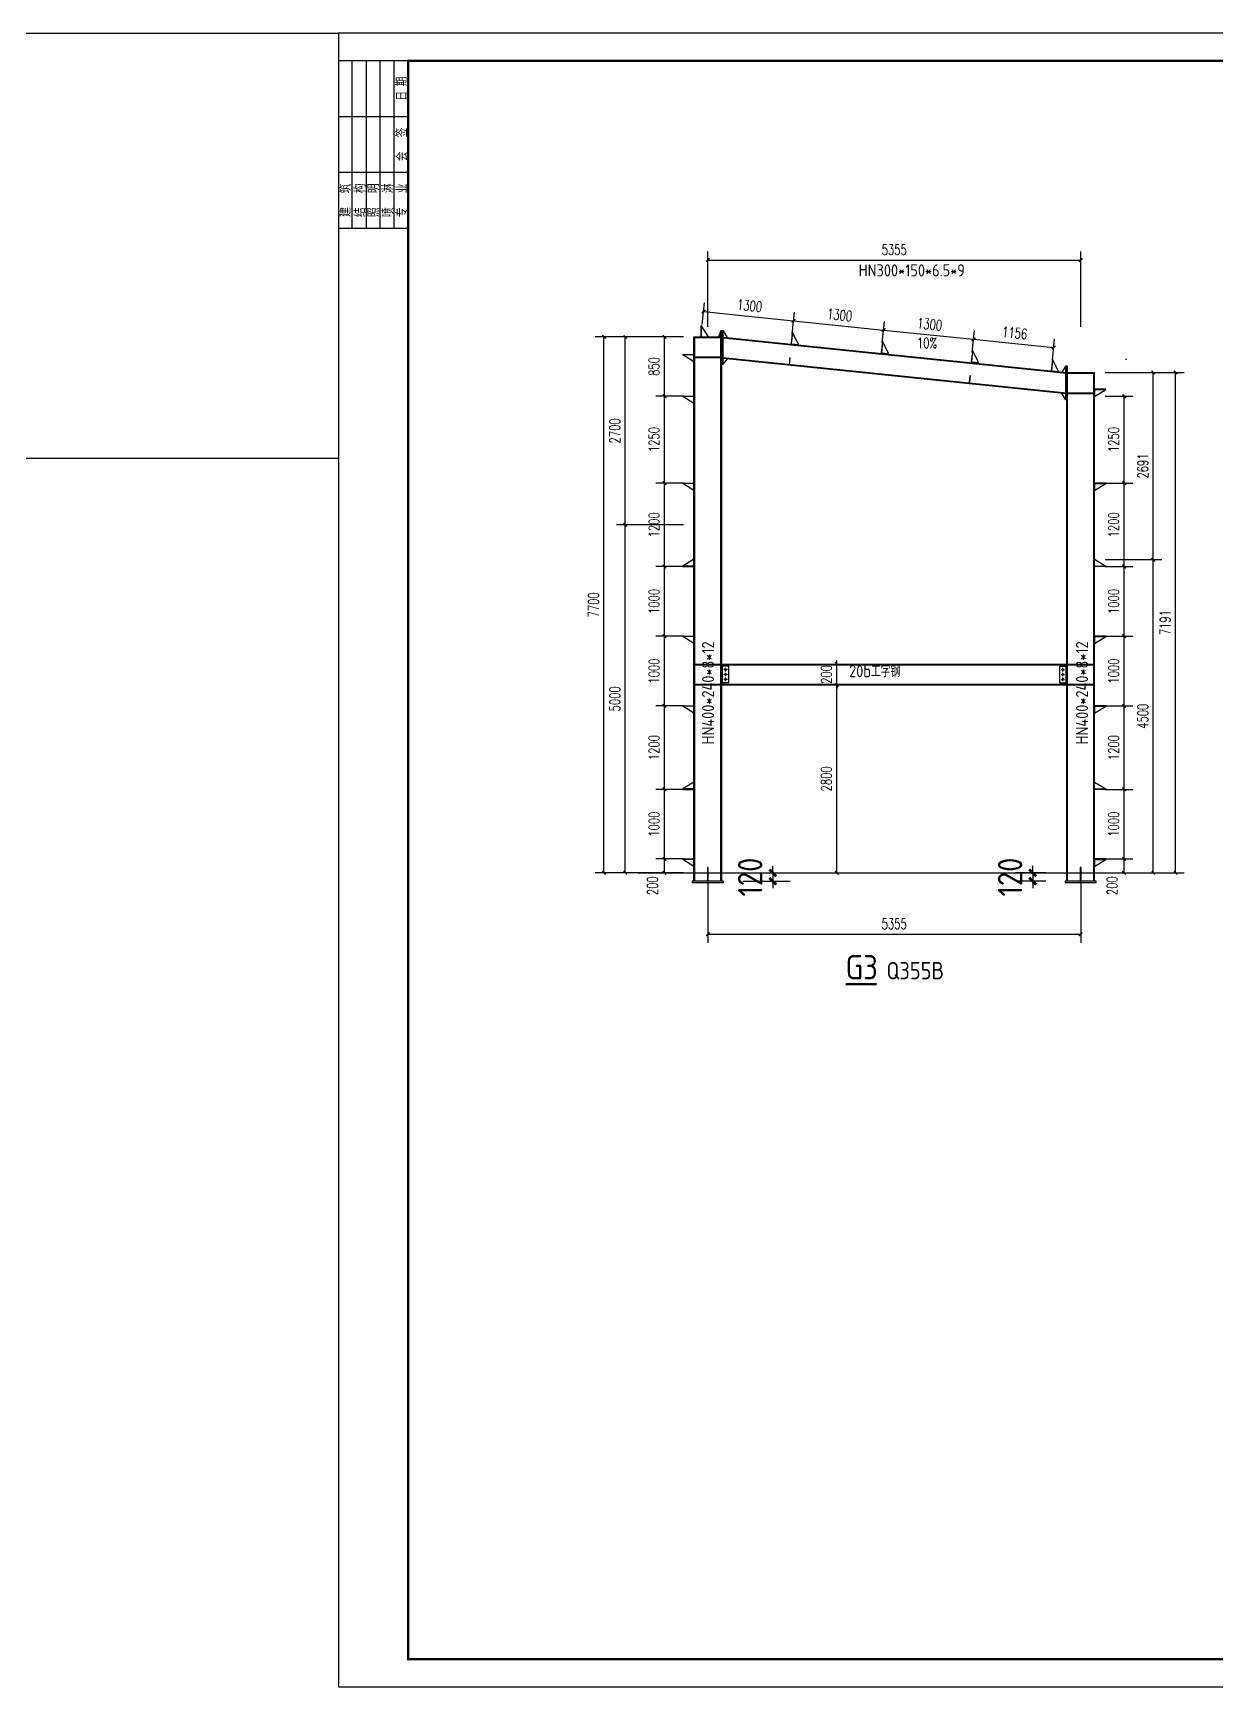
# Model space of a CAD drawing. Extents: x 1129386 to 1651949, y 463500 to 493200.
# Drawn here: x 1368552 to 1385544, y 469440 to 493200 of the extents above; entities that cross this region are included whole.
import ezdxf
from ezdxf.enums import TextEntityAlignment as Align

# ---------------------------------------------------------------- set-up
doc = ezdxf.new("R2010")
doc.units = 0
doc.header["$LTSCALE"] = 1000
doc.header["$MEASUREMENT"] = 0
for name, color, linetype in [('1', 7, 'Continuous'), ('8', 8, 'Continuous'), ('DIM_SYMB', 3, 'Continuous'), ('DOTE', 1, 'Continuous'), ('PUB_DIM', 3, 'Continuous'), ('PUB_TEXT', 7, 'Continuous')]:
    doc.layers.add(name, color=color, linetype=linetype)
doc.styles.add('_TCH_DIM', font='SIMPLEX', dxfattribs={"bigfont": 'GBCBIG'})
doc.styles.add('DIM_FONT', font='SIMPLEX', dxfattribs={"width": 0.7, "bigfont": 'GBCBIG'})
doc.styles.add('HZ', font='tssdeng.shx', dxfattribs={"width": 0.7, "bigfont": 'tssdchn.shx'})
doc.styles.get("Standard").update_dxf_attribs({"font": 'gbenor.shx', "bigfont": 'gbcbig.shx'})
doc.dimstyles.new('DIMN50', dxfattribs={"dimscale": 0.5, "dimtxt": 300, "dimasz": 100, "dimexe": 250, "dimexo": 300, "dimgap": 150, "dimtad": 1, "dimdec": 0, "dimzin": 0, "dimdsep": 46, "dimtxsty": 'DIM_FONT', "dimblk": 'ARCHTICK', "dimcen": 0.09, "dimclrt": 7, "dimazin": 2, "dimtfac": 1, "dimtdec": 0, "dimtix": 1, "dimtmove": 2, "dimatfit": 3, "dimldrblk": 'ARCHTICK', "dimfxl": 0, "dimtolj": 1, "dimtzin": 0, "dimarcsym": 0})
doc.dimstyles.get("Standard").update_dxf_attribs({"dimscale": 100, "dimtxt": 3.5, "dimasz": 1, "dimexe": 2.5, "dimexo": 3, "dimgap": 1.5, "dimtad": 1, "dimdec": 0, "dimzin": 0, "dimdsep": 46, "dimtxsty": 'Standard', "dimblk": 'ARCHTICK', "dimcen": 0.09, "dimadec": 0, "dimazin": 0, "dimtfac": 1, "dimtdec": 0, "dimtix": 1, "dimtmove": 2, "dimatfit": 3, "dimldrblk": 'ARCHTICK', "dimfxl": 0, "dimtolj": 1, "dimtzin": 0, "dimarcsym": 0})

# ---------------------------------------------------------------- blocks, each defined once
blk = doc.blocks.new('_ArchTick')
at = {"color": 0, "linetype": 'ByBlock', "const_width": 0.4}
blk.add_lwpolyline([(-0.5, -0.5), (0.5, 0.5)], dxfattribs=at)
blk = doc.blocks.new('*D190')
at = {"layer": 'Defpoints', "color": 0}
for p in [(1379690, 484135), (1380097, 484135), (1379690, 483835)]:
    blk.add_point(p, dxfattribs=at)
at = {"layer": 'PUB_DIM', "color": 0, "lineweight": -2}
for p, q in [((1379840, 484135), (1380222, 484135)), ((1380097, 484135), (1380097, 484185)), ((1380097, 483835), (1380097, 484135)), ((1379840, 483835), (1380222, 483835)), ((1380097, 483835), (1380097, 483785))]:
    blk.add_line(p, q, dxfattribs=at)
at = {"layer": 'PUB_DIM', "color": 0, "lineweight": -2, "xscale": 50, "yscale": 50, "zscale": 50}
for p, rotation in [((1380097, 484135), 270), ((1380097, 483835), 90)]:
    blk.add_blockref('_ArchTick', p, dxfattribs=dict(at, rotation=rotation))
at = {"layer": 'PUB_DIM', "color": 7, "insert": (1379947, 483985), "char_height": 150, "attachment_point": 5, "rotation": 90, "style": 'DIM_FONT'}
blk.add_mtext('\\A1;200', dxfattribs=at)
blk = doc.blocks.new('*D191')
at = {"layer": 'Defpoints', "color": 0}
for p in [(1379690, 483835), (1380097, 483835), (1379690, 481135)]:
    blk.add_point(p, dxfattribs=at)
at = {"layer": 'PUB_DIM', "color": 0, "lineweight": -2}
for p, q in [((1379840, 483835), (1380222, 483835)), ((1380097, 481135), (1380097, 483835)), ((1379840, 481135), (1380222, 481135))]:
    blk.add_line(p, q, dxfattribs=at)
at = {"layer": 'PUB_DIM', "color": 0, "lineweight": -2, "xscale": 50, "yscale": 50, "zscale": 50}
for p, rotation in [((1380097, 483835), 90), ((1380097, 481135), 270)]:
    blk.add_blockref('_ArchTick', p, dxfattribs=dict(at, rotation=rotation))
at = {"layer": 'PUB_DIM', "color": 7, "insert": (1379947, 482485), "char_height": 150, "attachment_point": 5, "rotation": 90, "style": 'DIM_FONT'}
blk.add_mtext('\\A1;2800', dxfattribs=at)
blk = doc.blocks.new('*D220')
at = {"layer": 'Defpoints', "color": 0}
for p in [(1383801, 481335), (1384225, 481335), (1383801, 481135)]:
    blk.add_point(p, dxfattribs=at)
at = {"layer": 'PUB_DIM', "color": 0, "lineweight": -2}
for p, q in [((1383951, 481335), (1384350, 481335)), ((1384225, 481135), (1384225, 481335)), ((1383951, 481135), (1384350, 481135))]:
    blk.add_line(p, q, dxfattribs=at)
at = {"layer": 'PUB_DIM', "color": 0, "lineweight": -2, "xscale": 50, "yscale": 50, "zscale": 50}
for p, rotation in [((1384225, 481335), 90), ((1384225, 481135), 270)]:
    blk.add_blockref('_ArchTick', p, dxfattribs=dict(at, rotation=rotation))
at = {"layer": 'PUB_DIM', "color": 7, "insert": (1384052, 480950), "char_height": 150, "attachment_point": 5, "rotation": 90, "style": 'DIM_FONT'}
blk.add_mtext('\\A1;200', dxfattribs=at)
blk = doc.blocks.new('*D221')
at = {"layer": 'Defpoints', "color": 0}
for p in [(1383801, 482335), (1384225, 482335), (1383801, 481335)]:
    blk.add_point(p, dxfattribs=at)
at = {"layer": 'PUB_DIM', "color": 0, "lineweight": -2}
for p, q in [((1383951, 482335), (1384350, 482335)), ((1384225, 481335), (1384225, 482335)), ((1383951, 481335), (1384350, 481335))]:
    blk.add_line(p, q, dxfattribs=at)
at = {"layer": 'PUB_DIM', "color": 0, "lineweight": -2, "xscale": 50, "yscale": 50, "zscale": 50}
for p, rotation in [((1384225, 482335), 90), ((1384225, 481335), 270)]:
    blk.add_blockref('_ArchTick', p, dxfattribs=dict(at, rotation=rotation))
at = {"layer": 'PUB_DIM', "color": 7, "insert": (1384075, 481835), "char_height": 150, "attachment_point": 5, "rotation": 90, "style": 'DIM_FONT'}
blk.add_mtext('\\A1;1000', dxfattribs=at)
blk = doc.blocks.new('*D222')
at = {"layer": 'Defpoints', "color": 0}
for p in [(1383801, 483535), (1384225, 483535), (1383801, 482335)]:
    blk.add_point(p, dxfattribs=at)
at = {"layer": 'PUB_DIM', "color": 0, "lineweight": -2}
for p, q in [((1383951, 483535), (1384350, 483535)), ((1384225, 482335), (1384225, 483535)), ((1383951, 482335), (1384350, 482335))]:
    blk.add_line(p, q, dxfattribs=at)
at = {"layer": 'PUB_DIM', "color": 0, "lineweight": -2, "xscale": 50, "yscale": 50, "zscale": 50}
for p, rotation in [((1384225, 483535), 90), ((1384225, 482335), 270)]:
    blk.add_blockref('_ArchTick', p, dxfattribs=dict(at, rotation=rotation))
at = {"layer": 'PUB_DIM', "color": 7, "insert": (1384075, 482935), "char_height": 150, "attachment_point": 5, "rotation": 90, "style": 'DIM_FONT'}
blk.add_mtext('\\A1;1200', dxfattribs=at)
blk = doc.blocks.new('*D223')
at = {"layer": 'Defpoints', "color": 0}
for p in [(1383801, 484535), (1384225, 484535), (1383801, 483535)]:
    blk.add_point(p, dxfattribs=at)
at = {"layer": 'PUB_DIM', "color": 0, "lineweight": -2}
for p, q in [((1383951, 484535), (1384350, 484535)), ((1384225, 483535), (1384225, 484535)), ((1383951, 483535), (1384350, 483535))]:
    blk.add_line(p, q, dxfattribs=at)
at = {"layer": 'PUB_DIM', "color": 0, "lineweight": -2, "xscale": 50, "yscale": 50, "zscale": 50}
for p, rotation in [((1384225, 484535), 90), ((1384225, 483535), 270)]:
    blk.add_blockref('_ArchTick', p, dxfattribs=dict(at, rotation=rotation))
at = {"layer": 'PUB_DIM', "color": 7, "insert": (1384075, 484035), "char_height": 150, "attachment_point": 5, "rotation": 90, "style": 'DIM_FONT'}
blk.add_mtext('\\A1;1000', dxfattribs=at)
blk = doc.blocks.new('*D224')
at = {"layer": 'Defpoints', "color": 0}
for p in [(1383801, 485535), (1384225, 485535), (1383801, 484535)]:
    blk.add_point(p, dxfattribs=at)
at = {"layer": 'PUB_DIM', "color": 0, "lineweight": -2}
for p, q in [((1383951, 485535), (1384350, 485535)), ((1384225, 484535), (1384225, 485535)), ((1383951, 484535), (1384350, 484535))]:
    blk.add_line(p, q, dxfattribs=at)
at = {"layer": 'PUB_DIM', "color": 0, "lineweight": -2, "xscale": 50, "yscale": 50, "zscale": 50}
for p, rotation in [((1384225, 485535), 90), ((1384225, 484535), 270)]:
    blk.add_blockref('_ArchTick', p, dxfattribs=dict(at, rotation=rotation))
at = {"layer": 'PUB_DIM', "color": 7, "insert": (1384075, 485035), "char_height": 150, "attachment_point": 5, "rotation": 90, "style": 'DIM_FONT'}
blk.add_mtext('\\A1;1000', dxfattribs=at)
blk = doc.blocks.new('*D225')
at = {"layer": 'Defpoints', "color": 0}
for p in [(1383801, 486735), (1384225, 486735), (1383801, 485535)]:
    blk.add_point(p, dxfattribs=at)
at = {"layer": 'PUB_DIM', "color": 0, "lineweight": -2}
for p, q in [((1383951, 486735), (1384350, 486735)), ((1384225, 485535), (1384225, 486735)), ((1383951, 485535), (1384350, 485535))]:
    blk.add_line(p, q, dxfattribs=at)
at = {"layer": 'PUB_DIM', "color": 0, "lineweight": -2, "xscale": 50, "yscale": 50, "zscale": 50}
for p, rotation in [((1384225, 486735), 90), ((1384225, 485535), 270)]:
    blk.add_blockref('_ArchTick', p, dxfattribs=dict(at, rotation=rotation))
at = {"layer": 'PUB_DIM', "color": 7, "insert": (1384075, 486135), "char_height": 150, "attachment_point": 5, "rotation": 90, "style": 'DIM_FONT'}
blk.add_mtext('\\A1;1200', dxfattribs=at)
blk = doc.blocks.new('*D226')
at = {"layer": 'Defpoints', "color": 0}
for p in [(1383801, 487985), (1384225, 487985), (1383801, 486735)]:
    blk.add_point(p, dxfattribs=at)
at = {"layer": 'PUB_DIM', "color": 0, "lineweight": -2}
for p, q in [((1383951, 487985), (1384350, 487985)), ((1384225, 486735), (1384225, 487985)), ((1383951, 486735), (1384350, 486735))]:
    blk.add_line(p, q, dxfattribs=at)
at = {"layer": 'PUB_DIM', "color": 0, "lineweight": -2, "xscale": 50, "yscale": 50, "zscale": 50}
for p, rotation in [((1384225, 487985), 90), ((1384225, 486735), 270)]:
    blk.add_blockref('_ArchTick', p, dxfattribs=dict(at, rotation=rotation))
at = {"layer": 'PUB_DIM', "color": 7, "insert": (1384075, 487360), "char_height": 150, "attachment_point": 5, "rotation": 90, "style": 'DIM_FONT'}
blk.add_mtext('\\A1;1250', dxfattribs=at)
blk = doc.blocks.new('*D227')
at = {"layer": 'Defpoints', "color": 0}
for p in [(1377622, 481335), (1378046, 481335), (1378046, 481135)]:
    blk.add_point(p, dxfattribs=at)
at = {"layer": 'PUB_DIM', "color": 0, "lineweight": -2}
for p, q in [((1377896, 481335), (1377497, 481335)), ((1377622, 481135), (1377622, 481335)), ((1377896, 481135), (1377497, 481135))]:
    blk.add_line(p, q, dxfattribs=at)
at = {"layer": 'PUB_DIM', "color": 0, "lineweight": -2, "xscale": 50, "yscale": 50, "zscale": 50}
for p, rotation in [((1377622, 481335), 90), ((1377622, 481135), 270)]:
    blk.add_blockref('_ArchTick', p, dxfattribs=dict(at, rotation=rotation))
at = {"layer": 'PUB_DIM', "color": 7, "insert": (1377450, 480950), "char_height": 150, "attachment_point": 5, "rotation": 90, "style": 'DIM_FONT'}
blk.add_mtext('\\A1;200', dxfattribs=at)
blk = doc.blocks.new('*D228')
at = {"layer": 'Defpoints', "color": 0}
for p in [(1377622, 482335), (1378046, 482335), (1378046, 481335)]:
    blk.add_point(p, dxfattribs=at)
at = {"layer": 'PUB_DIM', "color": 0, "lineweight": -2}
for p, q in [((1377896, 482335), (1377497, 482335)), ((1377622, 481335), (1377622, 482335)), ((1377896, 481335), (1377497, 481335))]:
    blk.add_line(p, q, dxfattribs=at)
at = {"layer": 'PUB_DIM', "color": 0, "lineweight": -2, "xscale": 50, "yscale": 50, "zscale": 50}
for p, rotation in [((1377622, 482335), 90), ((1377622, 481335), 270)]:
    blk.add_blockref('_ArchTick', p, dxfattribs=dict(at, rotation=rotation))
at = {"layer": 'PUB_DIM', "color": 7, "insert": (1377472, 481835), "char_height": 150, "attachment_point": 5, "rotation": 90, "style": 'DIM_FONT'}
blk.add_mtext('\\A1;1000', dxfattribs=at)
blk = doc.blocks.new('*D229')
at = {"layer": 'Defpoints', "color": 0}
for p in [(1377622, 483535), (1378046, 483535), (1378046, 482335)]:
    blk.add_point(p, dxfattribs=at)
at = {"layer": 'PUB_DIM', "color": 0, "lineweight": -2}
for p, q in [((1377896, 483535), (1377497, 483535)), ((1377622, 482335), (1377622, 483535)), ((1377896, 482335), (1377497, 482335))]:
    blk.add_line(p, q, dxfattribs=at)
at = {"layer": 'PUB_DIM', "color": 0, "lineweight": -2, "xscale": 50, "yscale": 50, "zscale": 50}
for p, rotation in [((1377622, 483535), 90), ((1377622, 482335), 270)]:
    blk.add_blockref('_ArchTick', p, dxfattribs=dict(at, rotation=rotation))
at = {"layer": 'PUB_DIM', "color": 7, "insert": (1377472, 482935), "char_height": 150, "attachment_point": 5, "rotation": 90, "style": 'DIM_FONT'}
blk.add_mtext('\\A1;1200', dxfattribs=at)
blk = doc.blocks.new('*D230')
at = {"layer": 'Defpoints', "color": 0}
for p in [(1377622, 484535), (1378046, 484535), (1378046, 483535)]:
    blk.add_point(p, dxfattribs=at)
at = {"layer": 'PUB_DIM', "color": 0, "lineweight": -2}
for p, q in [((1377896, 484535), (1377497, 484535)), ((1377622, 483535), (1377622, 484535)), ((1377896, 483535), (1377497, 483535))]:
    blk.add_line(p, q, dxfattribs=at)
at = {"layer": 'PUB_DIM', "color": 0, "lineweight": -2, "xscale": 50, "yscale": 50, "zscale": 50}
for p, rotation in [((1377622, 484535), 90), ((1377622, 483535), 270)]:
    blk.add_blockref('_ArchTick', p, dxfattribs=dict(at, rotation=rotation))
at = {"layer": 'PUB_DIM', "color": 7, "insert": (1377472, 484035), "char_height": 150, "attachment_point": 5, "rotation": 90, "style": 'DIM_FONT'}
blk.add_mtext('\\A1;1000', dxfattribs=at)
blk = doc.blocks.new('*D231')
at = {"layer": 'Defpoints', "color": 0}
for p in [(1377622, 485535), (1378046, 485535), (1378046, 484535)]:
    blk.add_point(p, dxfattribs=at)
at = {"layer": 'PUB_DIM', "color": 0, "lineweight": -2}
for p, q in [((1377896, 485535), (1377497, 485535)), ((1377622, 484535), (1377622, 485535)), ((1377896, 484535), (1377497, 484535))]:
    blk.add_line(p, q, dxfattribs=at)
at = {"layer": 'PUB_DIM', "color": 0, "lineweight": -2, "xscale": 50, "yscale": 50, "zscale": 50}
for p, rotation in [((1377622, 485535), 90), ((1377622, 484535), 270)]:
    blk.add_blockref('_ArchTick', p, dxfattribs=dict(at, rotation=rotation))
at = {"layer": 'PUB_DIM', "color": 7, "insert": (1377472, 485035), "char_height": 150, "attachment_point": 5, "rotation": 90, "style": 'DIM_FONT'}
blk.add_mtext('\\A1;1000', dxfattribs=at)
blk = doc.blocks.new('*D232')
at = {"layer": 'Defpoints', "color": 0}
for p in [(1377622, 486735), (1378046, 486735), (1378046, 485535)]:
    blk.add_point(p, dxfattribs=at)
at = {"layer": 'PUB_DIM', "color": 0, "lineweight": -2}
for p, q in [((1377896, 486735), (1377497, 486735)), ((1377622, 485535), (1377622, 486735)), ((1377896, 485535), (1377497, 485535))]:
    blk.add_line(p, q, dxfattribs=at)
at = {"layer": 'PUB_DIM', "color": 0, "lineweight": -2, "xscale": 50, "yscale": 50, "zscale": 50}
for p, rotation in [((1377622, 486735), 90), ((1377622, 485535), 270)]:
    blk.add_blockref('_ArchTick', p, dxfattribs=dict(at, rotation=rotation))
at = {"layer": 'PUB_DIM', "color": 7, "insert": (1377472, 486135), "char_height": 150, "attachment_point": 5, "rotation": 90, "style": 'DIM_FONT'}
blk.add_mtext('\\A1;1200', dxfattribs=at)
blk = doc.blocks.new('*D233')
at = {"layer": 'Defpoints', "color": 0}
for p in [(1377622, 487985), (1378046, 487985), (1378046, 486735)]:
    blk.add_point(p, dxfattribs=at)
at = {"layer": 'PUB_DIM', "color": 0, "lineweight": -2}
for p, q in [((1377896, 487985), (1377497, 487985)), ((1377622, 486735), (1377622, 487985)), ((1377896, 486735), (1377497, 486735))]:
    blk.add_line(p, q, dxfattribs=at)
at = {"layer": 'PUB_DIM', "color": 0, "lineweight": -2, "xscale": 50, "yscale": 50, "zscale": 50}
for p, rotation in [((1377622, 487985), 90), ((1377622, 486735), 270)]:
    blk.add_blockref('_ArchTick', p, dxfattribs=dict(at, rotation=rotation))
at = {"layer": 'PUB_DIM', "color": 7, "insert": (1377472, 487360), "char_height": 150, "attachment_point": 5, "rotation": 90, "style": 'DIM_FONT'}
blk.add_mtext('\\A1;1250', dxfattribs=at)
blk = doc.blocks.new('*D234')
at = {"layer": 'Defpoints', "color": 0}
for p in [(1377622, 488835), (1378046, 488835), (1378046, 487985)]:
    blk.add_point(p, dxfattribs=at)
at = {"layer": 'PUB_DIM', "color": 0, "lineweight": -2}
for p, q in [((1377896, 488835), (1377497, 488835)), ((1377622, 487985), (1377622, 488835)), ((1377896, 487985), (1377497, 487985))]:
    blk.add_line(p, q, dxfattribs=at)
at = {"layer": 'PUB_DIM', "color": 0, "lineweight": -2, "xscale": 50, "yscale": 50, "zscale": 50}
for p, rotation in [((1377622, 488835), 90), ((1377622, 487985), 270)]:
    blk.add_blockref('_ArchTick', p, dxfattribs=dict(at, rotation=rotation))
at = {"layer": 'PUB_DIM', "color": 7, "insert": (1377472, 488410), "char_height": 150, "attachment_point": 5, "rotation": 90, "style": 'DIM_FONT'}
blk.add_mtext('\\A1;850', dxfattribs=at)
blk = doc.blocks.new('*D235')
at = {"layer": 'Defpoints', "color": 0}
for p in [(1376753, 488835), (1378046, 488835), (1378046, 481135)]:
    blk.add_point(p, dxfattribs=at)
at = {"layer": 'PUB_DIM', "color": 0, "lineweight": -2}
for p, q in [((1377896, 488835), (1376628, 488835)), ((1376753, 481135), (1376753, 488835)), ((1377896, 481135), (1376628, 481135))]:
    blk.add_line(p, q, dxfattribs=at)
at = {"layer": 'PUB_DIM', "color": 0, "lineweight": -2, "xscale": 50, "yscale": 50, "zscale": 50}
for p, rotation in [((1376753, 488835), 90), ((1376753, 481135), 270)]:
    blk.add_blockref('_ArchTick', p, dxfattribs=dict(at, rotation=rotation))
at = {"layer": 'PUB_DIM', "color": 7, "insert": (1376603, 484985), "char_height": 150, "attachment_point": 5, "rotation": 90, "style": 'DIM_FONT'}
blk.add_mtext('\\A1;7700', dxfattribs=at)
blk = doc.blocks.new('*D236')
at = {"layer": 'Defpoints', "color": 0}
for p in [(1383801, 488325), (1384644, 488325), (1383801, 485635)]:
    blk.add_point(p, dxfattribs=at)
at = {"layer": 'PUB_DIM', "color": 0, "lineweight": -2}
for p, q in [((1383951, 488325), (1384769, 488325)), ((1384644, 485635), (1384644, 488325)), ((1383951, 485635), (1384769, 485635))]:
    blk.add_line(p, q, dxfattribs=at)
at = {"layer": 'PUB_DIM', "color": 0, "lineweight": -2, "xscale": 50, "yscale": 50, "zscale": 50}
for p, rotation in [((1384644, 488325), 90), ((1384644, 485635), 270)]:
    blk.add_blockref('_ArchTick', p, dxfattribs=dict(at, rotation=rotation))
at = {"layer": 'PUB_DIM', "color": 7, "insert": (1384494, 486980), "char_height": 150, "attachment_point": 5, "rotation": 90, "style": 'DIM_FONT'}
blk.add_mtext('\\A1;2691', dxfattribs=at)
blk = doc.blocks.new('*D237')
at = {"layer": 'Defpoints', "color": 0}
for p in [(1383801, 485635), (1384644, 485635), (1383801, 481135)]:
    blk.add_point(p, dxfattribs=at)
at = {"layer": 'PUB_DIM', "color": 0, "lineweight": -2}
for p, q in [((1383951, 485635), (1384769, 485635)), ((1384644, 481135), (1384644, 485635)), ((1383951, 481135), (1384769, 481135))]:
    blk.add_line(p, q, dxfattribs=at)
at = {"layer": 'PUB_DIM', "color": 0, "lineweight": -2, "xscale": 50, "yscale": 50, "zscale": 50}
for p, rotation in [((1384644, 485635), 90), ((1384644, 481135), 270)]:
    blk.add_blockref('_ArchTick', p, dxfattribs=dict(at, rotation=rotation))
at = {"layer": 'PUB_DIM', "color": 7, "insert": (1384494, 483385), "char_height": 150, "attachment_point": 5, "rotation": 90, "style": 'DIM_FONT'}
blk.add_mtext('\\A1;4500', dxfattribs=at)
blk = doc.blocks.new('*D238')
at = {"layer": 'Defpoints', "color": 0}
for p in [(1383601, 489939), (1378246, 488830), (1383601, 488830)]:
    blk.add_point(p, dxfattribs=at)
at = {"layer": 'PUB_DIM', "color": 0, "lineweight": -2}
for p, q in [((1378246, 488980), (1378246, 490064)), ((1378246, 489939), (1383601, 489939)), ((1383601, 488980), (1383601, 490064))]:
    blk.add_line(p, q, dxfattribs=at)
at = {"layer": 'PUB_DIM', "color": 0, "lineweight": -2, "xscale": 50, "yscale": 50, "zscale": 50, "rotation": 180}
blk.add_blockref('_ArchTick', (1378246, 489939), dxfattribs=at)
at = {"layer": 'PUB_DIM', "color": 0, "lineweight": -2, "xscale": 50, "yscale": 50, "zscale": 50}
blk.add_blockref('_ArchTick', (1383601, 489939), dxfattribs=at)
at = {"layer": 'PUB_DIM', "color": 7, "insert": (1380923, 490089), "char_height": 150, "attachment_point": 5, "style": 'DIM_FONT'}
blk.add_mtext('\\A1;5355', dxfattribs=at)
blk = doc.blocks.new('*D239')
at = {"layer": 'Defpoints', "color": 0}
for p in [(1379477, 489067), (1378149, 488865), (1379443, 488732)]:
    blk.add_point(p, dxfattribs=at)
at = {"layer": 'PUB_DIM', "color": 0, "lineweight": -2}
for p, q in [((1378165, 489014), (1378197, 489324)), ((1378184, 489200), (1379477, 489067)), ((1379458, 488881), (1379490, 489191))]:
    blk.add_line(p, q, dxfattribs=at)
at = {"layer": 'PUB_DIM', "color": 0, "lineweight": -2, "xscale": 50, "yscale": 50, "zscale": 50}
for p, rotation in [((1378184, 489200), 174.1258963088821), ((1379477, 489067), 354.1258963088821)]:
    blk.add_blockref('_ArchTick', p, dxfattribs=dict(at, rotation=rotation))
at = {"layer": 'PUB_DIM', "color": 7, "insert": (1378846, 489283), "char_height": 150, "attachment_point": 5, "rotation": 354.1259, "style": 'DIM_FONT'}
blk.add_mtext('\\A1;1300', dxfattribs=at)
blk = doc.blocks.new('*D240')
at = {"layer": 'Defpoints', "color": 0}
for p in [(1380770, 488934), (1379443, 488732), (1380736, 488598)]:
    blk.add_point(p, dxfattribs=at)
at = {"layer": 'PUB_DIM', "color": 0, "lineweight": -2}
for p, q in [((1379458, 488881), (1379490, 489191)), ((1379477, 489067), (1380770, 488934)), ((1380751, 488748), (1380783, 489058))]:
    blk.add_line(p, q, dxfattribs=at)
at = {"layer": 'PUB_DIM', "color": 0, "lineweight": -2, "xscale": 50, "yscale": 50, "zscale": 50}
for p, rotation in [((1379477, 489067), 174.1258963088821), ((1380770, 488934), 354.1258963088821)]:
    blk.add_blockref('_ArchTick', p, dxfattribs=dict(at, rotation=rotation))
at = {"layer": 'PUB_DIM', "color": 7, "insert": (1380139, 489150), "char_height": 150, "attachment_point": 5, "rotation": 354.1259, "style": 'DIM_FONT'}
blk.add_mtext('\\A1;1300', dxfattribs=at)
blk = doc.blocks.new('*D241')
at = {"layer": 'Defpoints', "color": 0}
for p in [(1382063, 488801), (1380736, 488598), (1382029, 488465)]:
    blk.add_point(p, dxfattribs=at)
at = {"layer": 'PUB_DIM', "color": 0, "lineweight": -2}
for p, q in [((1380751, 488748), (1380783, 489058)), ((1380770, 488934), (1382063, 488801)), ((1382044, 488615), (1382076, 488925))]:
    blk.add_line(p, q, dxfattribs=at)
at = {"layer": 'PUB_DIM', "color": 0, "lineweight": -2, "xscale": 50, "yscale": 50, "zscale": 50}
for p, rotation in [((1380770, 488934), 174.1258963088785), ((1382063, 488801), 354.1258963088785)]:
    blk.add_blockref('_ArchTick', p, dxfattribs=dict(at, rotation=rotation))
at = {"layer": 'PUB_DIM', "color": 7, "insert": (1381432, 489017), "char_height": 150, "attachment_point": 5, "rotation": 354.1259, "style": 'DIM_FONT'}
blk.add_mtext('\\A1;1300', dxfattribs=at)
blk = doc.blocks.new('*D242')
at = {"layer": 'Defpoints', "color": 0}
for p in [(1383213, 488683), (1382029, 488465), (1383179, 488347)]:
    blk.add_point(p, dxfattribs=at)
at = {"layer": 'PUB_DIM', "color": 0, "lineweight": -2}
for p, q in [((1382044, 488615), (1382076, 488925)), ((1382063, 488801), (1383213, 488683)), ((1383194, 488496), (1383226, 488807))]:
    blk.add_line(p, q, dxfattribs=at)
at = {"layer": 'PUB_DIM', "color": 0, "lineweight": -2, "xscale": 50, "yscale": 50, "zscale": 50}
for p, rotation in [((1382063, 488801), 174.1258963088807), ((1383213, 488683), 354.1258963088808)]:
    blk.add_blockref('_ArchTick', p, dxfattribs=dict(at, rotation=rotation))
at = {"layer": 'PUB_DIM', "color": 7, "insert": (1382654, 488891), "char_height": 150, "attachment_point": 5, "rotation": 354.1259, "style": 'DIM_FONT'}
blk.add_mtext('\\A1;1156', dxfattribs=at)
blk = doc.blocks.new('*D243')
at = {"layer": 'Defpoints', "color": 0}
for p in [(1377059, 488835), (1378046, 488835), (1378046, 486135)]:
    blk.add_point(p, dxfattribs=at)
at = {"layer": 'PUB_DIM', "color": 0, "lineweight": -2}
for p, q in [((1377896, 488835), (1376934, 488835)), ((1377059, 486135), (1377059, 488835)), ((1377896, 486135), (1376934, 486135))]:
    blk.add_line(p, q, dxfattribs=at)
at = {"layer": 'PUB_DIM', "color": 0, "lineweight": -2, "xscale": 50, "yscale": 50, "zscale": 50}
for p, rotation in [((1377059, 488835), 90), ((1377059, 486135), 270)]:
    blk.add_blockref('_ArchTick', p, dxfattribs=dict(at, rotation=rotation))
at = {"layer": 'PUB_DIM', "color": 7, "insert": (1376909, 487485), "char_height": 150, "attachment_point": 5, "rotation": 90, "style": 'DIM_FONT'}
blk.add_mtext('\\A1;2700', dxfattribs=at)
blk = doc.blocks.new('*D244')
at = {"layer": 'Defpoints', "color": 0}
for p in [(1377059, 486135), (1378046, 486135), (1378046, 481135)]:
    blk.add_point(p, dxfattribs=at)
at = {"layer": 'PUB_DIM', "color": 0, "lineweight": -2}
for p, q in [((1377896, 486135), (1376934, 486135)), ((1377059, 481135), (1377059, 486135)), ((1377896, 481135), (1376934, 481135))]:
    blk.add_line(p, q, dxfattribs=at)
at = {"layer": 'PUB_DIM', "color": 0, "lineweight": -2, "xscale": 50, "yscale": 50, "zscale": 50}
for p, rotation in [((1377059, 486135), 90), ((1377059, 481135), 270)]:
    blk.add_blockref('_ArchTick', p, dxfattribs=dict(at, rotation=rotation))
at = {"layer": 'PUB_DIM', "color": 7, "insert": (1376909, 483635), "char_height": 150, "attachment_point": 5, "rotation": 90, "style": 'DIM_FONT'}
blk.add_mtext('\\A1;5000', dxfattribs=at)
blk = doc.blocks.new('*D245')
at = {"layer": 'Defpoints', "color": 0}
for p in [(1383801, 488325), (1384965, 488325), (1383801, 481135)]:
    blk.add_point(p, dxfattribs=at)
at = {"layer": 'PUB_DIM', "color": 0, "lineweight": -2}
for p, q in [((1383951, 488325), (1385090, 488325)), ((1384965, 481135), (1384965, 488325)), ((1383951, 481135), (1385090, 481135))]:
    blk.add_line(p, q, dxfattribs=at)
at = {"layer": 'PUB_DIM', "color": 0, "lineweight": -2, "xscale": 50, "yscale": 50, "zscale": 50}
for p, rotation in [((1384965, 488325), 90), ((1384965, 481135), 270)]:
    blk.add_blockref('_ArchTick', p, dxfattribs=dict(at, rotation=rotation))
at = {"layer": 'PUB_DIM', "color": 7, "insert": (1384815, 484730), "char_height": 150, "attachment_point": 5, "rotation": 90, "style": 'DIM_FONT'}
blk.add_mtext('\\A1;7191', dxfattribs=at)
blk = doc.blocks.new('*D246')
at = {"layer": 'Defpoints', "color": 0}
for p in [(1378246, 481135), (1383601, 481135), (1383601, 480253)]:
    blk.add_point(p, dxfattribs=at)
at = {"layer": 'PUB_DIM', "color": 0, "lineweight": -2}
for p, q in [((1378246, 480985), (1378246, 480128)), ((1383601, 480985), (1383601, 480128)), ((1378246, 480253), (1383601, 480253))]:
    blk.add_line(p, q, dxfattribs=at)
at = {"layer": 'PUB_DIM', "color": 0, "lineweight": -2, "xscale": 50, "yscale": 50, "zscale": 50, "rotation": 180}
blk.add_blockref('_ArchTick', (1378246, 480253), dxfattribs=at)
at = {"layer": 'PUB_DIM', "color": 0, "lineweight": -2, "xscale": 50, "yscale": 50, "zscale": 50}
blk.add_blockref('_ArchTick', (1383601, 480253), dxfattribs=at)
at = {"layer": 'PUB_DIM', "color": 7, "insert": (1380923, 480403), "char_height": 150, "attachment_point": 5, "style": 'DIM_FONT'}
blk.add_mtext('\\A1;5355', dxfattribs=at)
blk = doc.blocks.new('*D427')
at = {"color": 0, "lineweight": -2}
for p, q in [((1379178, 481135), (1379178, 481235)), ((1378746, 481135), (1379428, 481135)), ((1378746, 481015), (1379428, 481015)), ((1379178, 481135), (1379178, 481015)), ((1379178, 481015), (1379178, 480915))]:
    blk.add_line(p, q, dxfattribs=at)
at = {"layer": 'Defpoints', "color": 0}
for p in [(1378446, 481135), (1378446, 481015), (1379178, 481015)]:
    blk.add_point(p, dxfattribs=at)
at = {"color": 0, "lineweight": -2, "xscale": 100, "yscale": 100, "zscale": 100}
for p, rotation in [((1379178, 481135), 270), ((1379178, 481015), 90)]:
    blk.add_blockref('_ArchTick', p, dxfattribs=dict(at, rotation=rotation))
at = {"color": 0, "insert": (1378853, 481075), "char_height": 350, "attachment_point": 5, "rotation": 90}
blk.add_mtext('\\A1;120', dxfattribs=at)
blk = doc.blocks.new('*D428')
at = {"color": 0, "lineweight": -2}
for p, q in [((1382912, 481135), (1382912, 481235)), ((1383101, 481135), (1382662, 481135)), ((1383101, 481015), (1382662, 481015)), ((1382912, 481135), (1382912, 481015)), ((1382912, 481015), (1382912, 480915))]:
    blk.add_line(p, q, dxfattribs=at)
at = {"layer": 'Defpoints', "color": 0}
for p in [(1382912, 481015), (1383401, 481135), (1383401, 481015)]:
    blk.add_point(p, dxfattribs=at)
at = {"color": 0, "lineweight": -2, "xscale": 100, "yscale": 100, "zscale": 100}
for p, rotation in [((1382912, 481135), 270), ((1382912, 481015), 90)]:
    blk.add_blockref('_ArchTick', p, dxfattribs=dict(at, rotation=rotation))
at = {"color": 0, "insert": (1382587, 481075), "char_height": 350, "attachment_point": 5, "rotation": 90}
blk.add_mtext('\\A1;120', dxfattribs=at)

msp = doc.modelspace()

# ---------------------------------------------------------------- linework, layer by layer
for p, q in [((1372940.7, 490396.2), (1373940.7, 490396.2)), ((1378045.9, 481014.6), (1378045.9, 488834.6)), ((1378045.9, 488834.6), (1378448.9, 488834.6)), ((1378045.9, 488824.6), (1378448.9, 488824.6)), ((1378058.9, 481014.6), (1378058.9, 488833.3)), ((1378432.9, 488924.6), (1378398.2, 488834.6)), ((1378432.9, 481014.6), (1378432.9, 488884.3)), ((1378464, 488824), (1383397.9, 488316.2)), ((1378464.9, 488924.6), (1378521.5, 488827.3)), ((1378464.9, 488833), (1383397.9, 488325.2)), ((1378448.9, 488543.1), (1378045.9, 488543.1)), ((1378448.9, 488533.1), (1378045.9, 488533.1)), ((1378464.9, 488531.5), (1383397.9, 488023.7)), ((1378464.9, 488444.6), (1378534.3, 488524.6)), ((1378465.7, 488540.5), (1383397.9, 488032.7)), ((1384249, 488512.3), (1384249.1, 488518.6)), ((1384253, 488512.2), (1384249, 488512.3)), ((1384249.1, 488518.6), (1384249.6, 488518.6)), ((1384253.1, 488515.6), (1384253, 488512.2)), ((1378445.9, 481014.6), (1378445.9, 488444.6)), ((1383381.9, 488414.9), (1383334.9, 488331.5)), ((1383397.9, 488325.2), (1383800.9, 488325.2)), ((1383397.9, 488315.2), (1383800.9, 488315.2)), ((1383413.9, 481014.6), (1383413.9, 488414.9)), ((1383787.9, 481014.6), (1383787.9, 488325.2)), ((1383800.9, 481014.6), (1383800.9, 488325.2)), ((1383381.9, 487934.9), (1383327.6, 488030.7)), ((1383397.9, 488033.7), (1383800.9, 488033.7)), ((1383397.9, 488023.7), (1383800.9, 488023.7)), ((1383400.9, 481014.6), (1383400.9, 487934.9)), ((1378545.9, 484104.6), (1378445.9, 484104.6)), ((1378525.9, 484054.6), (1378475.9, 484054.6)), ((1378500.9, 484029.6), (1378500.9, 484079.6)), ((1378500.9, 483959.6), (1378500.9, 484009.6)), ((1378545.9, 483864.6), (1378545.9, 484104.6)), ((1383300.9, 483864.6), (1383300.9, 484104.6)), ((1383300.9, 484104.6), (1383400.9, 484104.6)), ((1383320.9, 484054.6), (1383370.9, 484054.6)), ((1383345.9, 484029.6), (1383345.9, 484079.6)), ((1383345.9, 483959.6), (1383345.9, 484009.6)), ((1378545.9, 483864.6), (1378445.9, 483864.6)), ((1378525.9, 483984.6), (1378475.9, 483984.6)), ((1378525.9, 483914.6), (1378475.9, 483914.6)), ((1378500.9, 483889.6), (1378500.9, 483939.6)), ((1383300.9, 483864.6), (1383400.9, 483864.6)), ((1383320.9, 483984.6), (1383370.9, 483984.6)), ((1383320.9, 483914.6), (1383370.9, 483914.6)), ((1383345.9, 483889.6), (1383345.9, 483939.6))]:
    msp.add_line(p, q)
for points in [[(1378152.4, 488834.6), (1378152.4, 488994.6), (1378146.4, 488994.6), (1378146.4, 488834.6), (1378152.4, 488834.6), (1378252.4, 488834.6), (1378152.4, 488994.6)], [(1379448.9, 488734.6), (1379464.8, 488893.8), (1379458.8, 488894.4), (1379442.9, 488735.2), (1379448.9, 488734.6), (1379548.4, 488724.6), (1379464.8, 488893.8)], [(1380742.4, 488605.2), (1380758.3, 488764.5), (1380752.4, 488765), (1380736.4, 488605.8), (1380742.4, 488605.2), (1380841.9, 488595.3), (1380758.3, 488764.5)], [(1378045.9, 488578.6), (1377885.9, 488578.6), (1377885.9, 488584.6), (1378045.9, 488584.6), (1378045.9, 488578.6), (1378045.9, 488478.6), (1377885.9, 488578.6)], [(1382036, 488475.9), (1382051.9, 488635.1), (1382045.9, 488635.7), (1382030, 488476.5), (1382036, 488475.9), (1382135.5, 488465.9), (1382051.9, 488635.1)], [(1383184.5, 488346.5), (1383200.4, 488505.7), (1383194.5, 488506.3), (1383178.5, 488347.1), (1383184.5, 488346.5), (1383284, 488336.6), (1383200.4, 488505.7)], [(1383800.9, 488078.6), (1383960.9, 488078.6), (1383960.9, 488084.6), (1383800.9, 488084.6), (1383800.9, 488078.6), (1383800.9, 487978.6), (1383960.9, 488078.6)], [(1378045.9, 487978.6), (1377885.9, 487978.6), (1377885.9, 487984.6), (1378045.9, 487984.6), (1378045.9, 487978.6), (1378045.9, 487878.6), (1377885.9, 487978.6)], [(1378045.9, 486728.6), (1377885.9, 486728.6), (1377885.9, 486734.6), (1378045.9, 486734.6), (1378045.9, 486728.6), (1378045.9, 486628.6), (1377885.9, 486728.6)], [(1383800.9, 486728.6), (1383960.9, 486728.6), (1383960.9, 486734.6), (1383800.9, 486734.6), (1383800.9, 486728.6), (1383800.9, 486628.6), (1383960.9, 486728.6)], [(1378045.9, 485540.6), (1377885.9, 485540.6), (1377885.9, 485534.6), (1378045.9, 485534.6), (1378045.9, 485540.6), (1378045.9, 485640.6), (1377885.9, 485540.6)], [(1383800.9, 485540.6), (1383960.9, 485540.6), (1383960.9, 485534.6), (1383800.9, 485534.6), (1383800.9, 485540.6), (1383800.9, 485640.6), (1383960.9, 485540.6)], [(1378045.9, 484528.6), (1377885.9, 484528.6), (1377885.9, 484534.6), (1378045.9, 484534.6), (1378045.9, 484528.6), (1378045.9, 484428.6), (1377885.9, 484528.6)], [(1383800.9, 484528.6), (1383960.9, 484528.6), (1383960.9, 484534.6), (1383800.9, 484534.6), (1383800.9, 484528.6), (1383800.9, 484428.6), (1383960.9, 484528.6)], [(1378045.9, 483528.6), (1377885.9, 483528.6), (1377885.9, 483534.6), (1378045.9, 483534.6), (1378045.9, 483528.6), (1378045.9, 483428.6), (1377885.9, 483528.6)], [(1383800.9, 483528.6), (1383960.9, 483528.6), (1383960.9, 483534.6), (1383800.9, 483534.6), (1383800.9, 483528.6), (1383800.9, 483428.6), (1383960.9, 483528.6)], [(1378045.9, 482340.6), (1377885.9, 482340.6), (1377885.9, 482334.6), (1378045.9, 482334.6), (1378045.9, 482340.6), (1378045.9, 482440.6), (1377885.9, 482340.6)], [(1383800.9, 482340.6), (1383960.9, 482340.6), (1383960.9, 482334.6), (1383800.9, 482334.6), (1383800.9, 482340.6), (1383800.9, 482440.6), (1383960.9, 482340.6)], [(1378045.9, 481328.6), (1377885.9, 481328.6), (1377885.9, 481334.6), (1378045.9, 481334.6), (1378045.9, 481328.6), (1378045.9, 481228.6), (1377885.9, 481328.6)], [(1383800.9, 481328.6), (1383960.9, 481328.6), (1383960.9, 481334.6), (1383800.9, 481334.6), (1383800.9, 481328.6), (1383800.9, 481228.6), (1383960.9, 481328.6)]]:
    msp.add_lwpolyline(points)
for points in [[(1378432.9, 488444.6), (1378448.9, 488444.6), (1378448.9, 488924.6), (1378432.9, 488924.6)], [(1378448.9, 488444.6), (1378464.9, 488444.6), (1378464.9, 488924.6), (1378448.9, 488924.6)], [(1379413.9, 488445.6), (1379419.9, 488445), (1379428.9, 488534.6), (1379422.9, 488535.2)], [(1382001, 488186.9), (1382007, 488186.3), (1382016, 488275.9), (1382010, 488276.5)], [(1383381.9, 487934.9), (1383397.9, 487934.9), (1383397.9, 488414.9), (1383381.9, 488414.9)], [(1383397.9, 487934.9), (1383413.9, 487934.9), (1383413.9, 488414.9), (1383397.9, 488414.9)], [(1378240.9, 481014.6), (1378250.9, 481014.6), (1378250.9, 481214.6), (1378240.9, 481214.6)], [(1383595.9, 481014.6), (1383605.9, 481014.6), (1383605.9, 481214.6), (1383595.9, 481214.6)], [(1378020.9, 480994.6), (1378470.9, 480994.6), (1378470.9, 481014.6), (1378020.9, 481014.6)], [(1383375.9, 480994.6), (1383825.9, 480994.6), (1383825.9, 481014.6), (1383375.9, 481014.6)]]:
    msp.add_lwpolyline(points, close=True)
for centre in [(1378500.9, 484054.6), (1378500.9, 483984.6), (1383345.9, 484054.6), (1383345.9, 483984.6), (1378500.9, 483914.6), (1383345.9, 483914.6)]:
    msp.add_circle(centre, 11)
at = {"layer": '1', "ltscale": 8}
for p, q in [((1373940.7, 492800), (1372940.7, 492800)), ((1373134.3, 490396.2), (1373134.3, 492800)), ((1373340.7, 490396.2), (1373340.7, 492800)), ((1373540.7, 490396.2), (1373540.7, 492800)), ((1373740.7, 490396.2), (1373740.7, 492800)), ((1372940.7, 492001.8), (1373940.7, 492001.8)), ((1372940.7, 491200), (1373940.7, 491200))]:
    msp.add_line(p, q, dxfattribs=at)
at = {"layer": '1', "color": 8}
msp.add_lwpolyline([(1365685.8, 493200), (1372940.7, 493200), (1372940.7, 487087.1), (1365685.8, 487087.1)], close=True, dxfattribs=at)
at = {"layer": '1', "ltscale": 0.5}
msp.add_lwpolyline([(1372940.7, 469440.1), (1406580.6, 469440.1), (1406580.6, 493200), (1372940.7, 493200)], close=True, dxfattribs=at)
at = {"layer": '8', "ltscale": 0.5, "const_width": 32}
msp.add_lwpolyline([(1373940.7, 469840.1), (1406180.6, 469840.1), (1406180.6, 492800), (1373940.7, 492800)], close=True, dxfattribs=at)
at = {"layer": 'DIM_SYMB'}
msp.add_lwpolyline([(1381097.6, 488665, 0, 0, 0), (1381097.6, 488665, 0, 0, 0), (1381634.5, 488588.3, 40, 0, 0), (1381783, 488567.1, 0, 0, 0)], format="xyseb", dxfattribs=at)
at = {"layer": 'DIM_SYMB', "const_width": 35}
msp.add_lwpolyline([(1380224.2, 479534.9), (1380671.4, 479534.9)], dxfattribs=at)
at = {"layer": 'DOTE'}
for p, q in [((1378045.9, 484134.6), (1378445.9, 484134.6)), ((1378045.9, 484124.6), (1378445.9, 484124.6)), ((1378045.9, 483844.6), (1378445.9, 483844.6)), ((1378045.9, 483834.6), (1378445.9, 483834.6)), ((1377245.9, 481134.6), (1384600.9, 481134.6))]:
    msp.add_line(p, q, dxfattribs=at)
at = {"layer": 'DOTE', "color": 2}
for p, q in [((1378455.9, 484134.6), (1383390.9, 484134.6)), ((1378455.9, 483834.6), (1378455.9, 484134.6)), ((1378455.9, 484124.6), (1383390.9, 484124.6)), ((1383390.9, 483834.6), (1383390.9, 484134.6)), ((1383400.9, 484134.6), (1383800.9, 484134.6)), ((1383400.9, 484124.6), (1383800.9, 484124.6)), ((1378455.9, 483844.6), (1383390.9, 483844.6)), ((1378455.9, 483834.6), (1383390.9, 483834.6)), ((1383400.9, 483844.6), (1383800.9, 483844.6)), ((1383400.9, 483834.6), (1383800.9, 483834.6))]:
    msp.add_line(p, q, dxfattribs=at)

# ---------------------------------------------------------------- texts
at = {"layer": '1', "ltscale": 8, "style": 'HZ', "width": 0.7}
for s, height, p in [('日 期', 160, (1373840.7, 492400.9)), ('会   签', 160, (1373840.7, 491600.9)), ('建   筑', 154.88, (1373030.5, 490798.1)), ('结   构', 160, (1373240.7, 490798.1)), ('照   明', 160, (1373440.7, 490798.1)), ('喷   淋', 160, (1373640.7, 490798.1)), ('专   业', 160, (1373840.7, 490798.1))]:
    msp.add_text(s, height=height, rotation=90, dxfattribs=at).set_placement(p, align=Align.MIDDLE)
at = {"layer": 'PUB_TEXT'}
for s, height, p in [('HN300*150*6.5*9', 175, (1380412, 489703.5)), ('20b工字钢', 175, (1380274.9, 483946)), ('G3', 350, (1380224.2, 479605.5)), ('Q355B', 250, (1380811.4, 479605.5))]:
    msp.add_text(s, height=height, dxfattribs=at).set_placement(p)
at = {"layer": 'PUB_TEXT', "style": '_TCH_DIM', "width": 0.705882}
msp.add_text('10%%%', height=148.75, dxfattribs=at).set_placement((1381249.4, 488673.8))
at = {"layer": 'PUB_TEXT'}
for p in [(1378335.8, 482978.5), (1383708, 482978.5)]:
    msp.add_text('HN400*240*8*12', height=175, rotation=90, dxfattribs=at).set_placement(p)

# ---------------------------------------------------------------- dimensions: what is measured, and where the dimension line sits
for base, p1, p2, picture, middle in [((1379177.9, 481014.6), (1378445.9, 481134.6), (1378445.9, 481014.6), '*D427', (1378852.9, 481074.6)), ((1382912.2, 481014.6), (1383400.9, 481134.6), (1383400.9, 481014.6), '*D428', (1382587.2, 481074.6))]:
    dim = msp.add_linear_dim(base=base, p1=p1, p2=p2, angle=90, dimstyle='Standard')
    dim.commit()
    dim.dimension.update_dxf_attribs({"geometry": picture, "text_midpoint": middle})
at = {"layer": 'PUB_DIM'}
for p1, p2, distance, picture, middle in [((1378245.9, 488829.9), (1383600.7, 488829.9), 1108.7, '*D238', (1380923.3, 490088.6)), ((1378149.3, 488864.6), (1379442.5, 488731.5), 337.3, '*D239', (1378845.8, 489282.8)), ((1379442.5, 488731.5), (1380735.7, 488598.5), 337.3, '*D240', (1380139, 489149.7)), ((1380735.7, 488598.5), (1382028.9, 488465.4), 337.3, '*D241', (1381432.1, 489016.7)), ((1382028.9, 488465.4), (1383178.5, 488347.1), 337.3, '*D242', (1382653.6, 488891)), ((1378045.9, 481134.6), (1378045.9, 488834.6), 1293.1, '*D235', (1376602.7, 484984.6)), ((1378045.9, 486134.6), (1378045.9, 488834.6), 987.2, '*D243', (1376908.7, 487484.6)), ((1378045.9, 487984.6), (1378045.9, 488834.6), 423.7, '*D234', (1377472.2, 488409.6)), ((1383800.9, 485634.6), (1383800.9, 488325.2), -843.2, '*D236', (1384494.1, 486979.9)), ((1383800.9, 481134.6), (1383800.9, 488325.2), -1164.2, '*D245', (1384815, 484729.9)), ((1378045.9, 486734.6), (1378045.9, 487984.6), 423.7, '*D233', (1377472.2, 487359.6)), ((1383800.9, 486734.6), (1383800.9, 487984.6), -423.7, '*D226', (1384074.6, 487359.6)), ((1378045.9, 485534.6), (1378045.9, 486734.6), 423.7, '*D232', (1377472.2, 486134.6)), ((1383800.9, 485534.6), (1383800.9, 486734.6), -423.7, '*D225', (1384074.6, 486134.6)), ((1378045.9, 481134.6), (1378045.9, 486134.6), 987.2, '*D244', (1376908.7, 483634.6)), ((1383800.9, 481134.6), (1383800.9, 485634.6), -843.2, '*D237', (1384494.1, 483384.6)), ((1378045.9, 484534.6), (1378045.9, 485534.6), 423.7, '*D231', (1377472.2, 485034.6)), ((1383800.9, 484534.6), (1383800.9, 485534.6), -423.7, '*D224', (1384074.6, 485034.6)), ((1378045.9, 483534.6), (1378045.9, 484534.6), 423.7, '*D230', (1377472.2, 484034.6)), ((1383800.9, 483534.6), (1383800.9, 484534.6), -423.7, '*D223', (1384074.6, 484034.6)), ((1378045.9, 482334.6), (1378045.9, 483534.6), 423.7, '*D229', (1377472.2, 482934.6)), ((1383800.9, 482334.6), (1383800.9, 483534.6), -423.7, '*D222', (1384074.6, 482934.6)), ((1378045.9, 481334.6), (1378045.9, 482334.6), 423.7, '*D228', (1377472.2, 481834.6)), ((1383800.9, 481334.6), (1383800.9, 482334.6), -423.7, '*D221', (1384074.6, 481834.6)), ((1378245.9, 481134.6), (1383600.9, 481134.6), -881.6, '*D246', (1380923.4, 480403))]:
    dim = msp.add_aligned_dim(p1=p1, p2=p2, distance=distance, dimstyle='DIMN50', dxfattribs=at)
    dim.commit()
    dim.dimension.update_dxf_attribs({"geometry": picture, "text_midpoint": middle})
for p1, p2, text, picture, middle in [((1379690.4, 483834.6), (1379690.4, 484134.6), '200', '*D190', (1379946.7, 483984.6)), ((1379690.4, 481134.6), (1379690.4, 483834.6), '2800', '*D191', (1379946.7, 482484.6))]:
    dim = msp.add_aligned_dim(p1=p1, p2=p2, distance=-406.2, text=text, dimstyle='DIMN50', dxfattribs=at)
    dim.commit()
    dim.dimension.update_dxf_attribs({"geometry": picture, "text_midpoint": middle})
for base, p1, p2, picture, middle in [((1377622.2, 481334.6), (1378045.9, 481134.6), (1378045.9, 481334.6), '*D227', (1377449.7, 480949.6)), ((1384224.6, 481334.6), (1383800.9, 481134.6), (1383800.9, 481334.6), '*D220', (1384052.1, 480949.6))]:
    dim = msp.add_linear_dim(base=base, p1=p1, p2=p2, angle=90, dimstyle='DIMN50', dxfattribs=at)
    dim.commit()
    dim.dimension.update_dxf_attribs({"geometry": picture, "text_midpoint": middle, "dimtype": 161})

doc.saveas('drawing.dxf')
